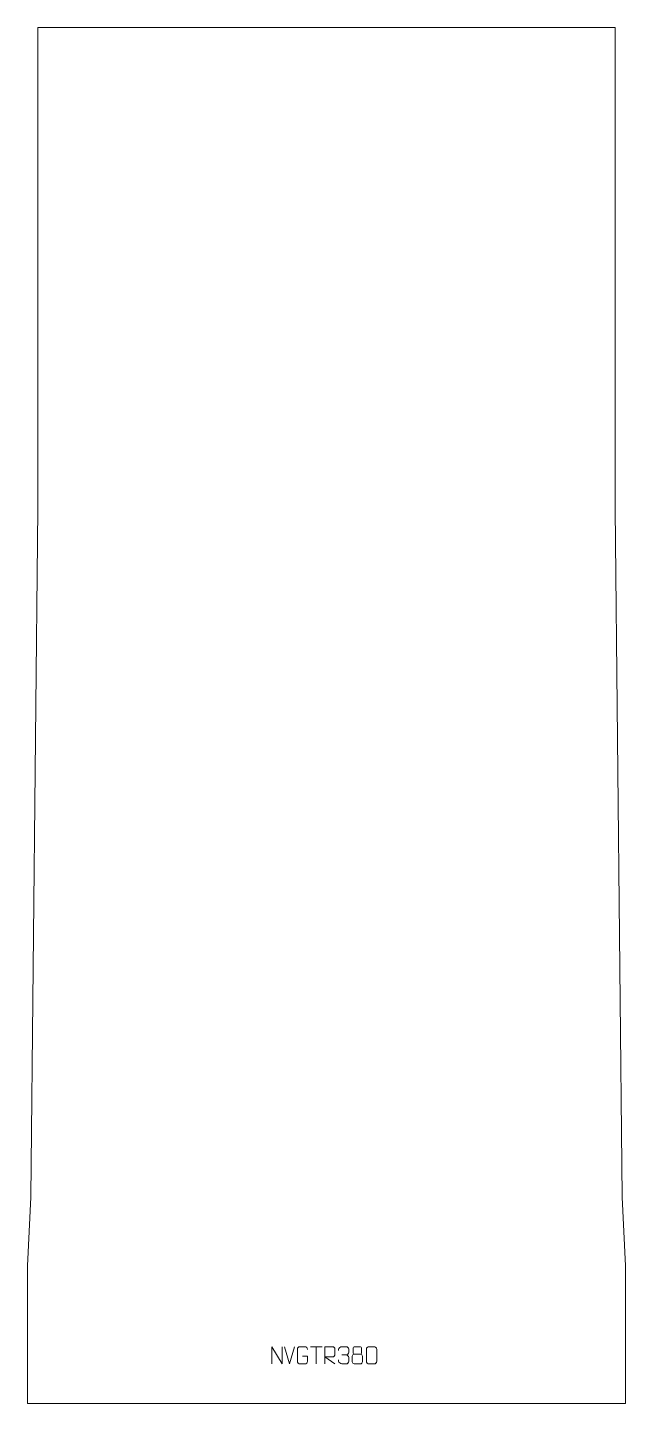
# Model space of a CAD drawing. Header units: millimetres. Extents: x -435 to 435, y -1400 to 600.
import ezdxf

# ---------------------------------------------------------------- set-up
doc = ezdxf.new("R2010")
doc.units = ezdxf.units.MM
doc.header["$MEASUREMENT"] = 0
doc.layers.add('layer 1', color=7, linetype='Continuous')

msp = doc.modelspace()

# ---------------------------------------------------------------- linework, layer by layer
at = {"layer": 'layer 1', "color": 242, "lineweight": 9}
msp.add_open_spline([(420.0005, -99.9995), (420.0005, -99.9995), (429.9995, -1099.9988), (429.9995, -1099.9988), (429.9995, -1099.9988), (429.9995, -1099.9988), (434.9998, -1199.9992), (434.9998, -1199.9992), (434.9998, -1199.9992), (434.9998, -1199.9992), (434.9998, -1399.9991), (434.9998, -1399.9991), (434.9998, -1399.9991), (434.9998, -1399.9991), (-434.9998, -1399.9991), (-434.9998, -1399.9991), (-434.9998, -1399.9991), (-434.9998, -1399.9991), (-434.9998, -1199.9992), (-434.9998, -1199.9992), (-434.9998, -1199.9992), (-434.9998, -1199.9992), (-429.9995, -1099.9988), (-429.9995, -1099.9988), (-429.9995, -1099.9988), (-429.9995, -1099.9988), (-419.9992, -99.9995), (-419.9992, -99.9995), (-419.9992, -99.9995), (-419.9992, -99.9995), (-419.9992, 599.9998), (-419.9992, 599.9998), (-419.9992, 599.9998), (-419.9992, 599.9998), (420.0005, 599.9998), (420.0005, 599.9998), (420.0005, 599.9998), (420.0005, 599.9998), (420.0005, -99.9995), (420.0005, -99.9995)], degree=3, knots=[0, 0, 0, 0, 0.090909091, 0.090909091, 0.090909091, 0.090909091, 0.181818182, 0.181818182, 0.181818182, 0.181818182, 0.272727273, 0.272727273, 0.272727273, 0.272727273, 0.363636364, 0.363636364, 0.363636364, 0.363636364, 0.454545455, 0.454545455, 0.454545455, 0.454545455, 0.545454545, 0.545454545, 0.545454545, 0.545454545, 0.636363636, 0.636363636, 0.636363636, 0.636363636, 0.727272727, 0.727272727, 0.727272727, 0.727272727, 0.818181818, 0.818181818, 0.818181818, 0.818181818, 1, 1, 1, 1], dxfattribs=at)
at = {"layer": 'layer 1', "color": 250, "lineweight": 9}
for points, knots in [([(-79.333, -1342.4495), (-79.333, -1342.4495), (-79.333, -1317.496), (-79.333, -1317.496), (-79.333, -1317.496), (-79.333, -1317.496), (-64.6782, -1342.4495), (-64.6782, -1342.4495), (-64.6782, -1342.4495), (-64.6782, -1342.4495), (-64.6782, -1317.496), (-64.6782, -1317.496)], [0, 0, 0, 0, 0.25, 0.25, 0.25, 0.25, 0.5, 0.5, 0.5, 0.5, 1, 1, 1, 1]), ([(-34.7507, -1331.4638), (-34.7507, -1331.4638), (-27.5826, -1331.4638), (-27.5826, -1331.4638), (-27.5826, -1331.4638), (-27.5826, -1331.4638), (-27.5826, -1338.6319), (-27.5826, -1338.6319), (-27.5826, -1338.6319), (-27.7223, -1340.9553), (-29.3995, -1342.4349), (-31.5473, -1342.4457), (-31.5473, -1342.4457), (-33.8791, -1342.4453), (-36.2111, -1342.4453), (-38.5426, -1342.4457), (-38.5426, -1342.4457), (-40.4675, -1342.5511), (-42.4397, -1340.6666), (-42.4285, -1338.6493), (-42.4285, -1338.6493), (-42.4281, -1332.8792), (-42.4281, -1327.1095), (-42.4285, -1321.3402), (-42.4285, -1321.3402), (-42.4243, -1319.2021), (-40.6775, -1317.4829), (-38.5252, -1317.4963), (-38.5252, -1317.4963), (-36.1995, -1317.4963), (-33.8734, -1317.4963), (-31.5473, -1317.4963), (-31.5473, -1317.4963), (-29.6006, -1317.4609), (-27.6092, -1318.9524), (-27.5826, -1321.3901)], [0, 0, 0, 0, 0.1, 0.1, 0.1, 0.1, 0.2, 0.2, 0.2, 0.2, 0.3, 0.3, 0.3, 0.3, 0.4, 0.4, 0.4, 0.4, 0.5, 0.5, 0.5, 0.5, 0.6, 0.6, 0.6, 0.6, 0.7, 0.7, 0.7, 0.7, 0.8, 0.8, 0.8, 0.8, 1, 1, 1, 1]), ([(-2.3376, -1342.4495), (-2.3376, -1342.4495), (-2.3376, -1317.496), (-2.3376, -1317.496), (-2.3376, -1317.496), (1.2572, -1317.496), (4.8527, -1317.496), (8.4479, -1317.496), (8.4479, -1317.496), (10.7732, -1317.5337), (12.3305, -1319.0237), (12.3264, -1321.3901), (12.3264, -1321.3901), (12.326, -1323.4256), (12.326, -1326.485), (12.3264, -1328.521), (12.3264, -1328.521), (12.3199, -1330.3965), (10.5076, -1332.3383), (8.4981, -1332.3574), (8.4981, -1332.3574), (8.4981, -1332.3574), (-2.3376, -1332.3574), (-2.3376, -1332.3574), (-2.3376, -1332.3574), (-2.3376, -1332.3574), (12.3171, -1342.4495), (12.3171, -1342.4495)], [0, 0, 0, 0, 0.125, 0.125, 0.125, 0.125, 0.25, 0.25, 0.25, 0.25, 0.375, 0.375, 0.375, 0.375, 0.5, 0.5, 0.5, 0.5, 0.625, 0.625, 0.625, 0.625, 0.75, 0.75, 0.75, 0.75, 1, 1, 1, 1]), ([(17.6485, -1323.1702), (17.6485, -1323.1702), (17.6485, -1321.313), (17.6485, -1321.313), (17.6485, -1321.313), (17.6342, -1319.5711), (20.2987, -1317.453), (22.3578, -1317.4757), (22.3578, -1317.4757), (24.4219, -1317.4757), (26.4859, -1317.4757), (28.5496, -1317.4757), (28.5496, -1317.4757), (30.7441, -1317.4669), (32.3424, -1319.3137), (32.3868, -1321.2258), (32.3868, -1321.2258), (32.3864, -1322.6609), (32.3864, -1324.096), (32.3868, -1325.5315), (32.3868, -1325.5315), (32.3382, -1327.185), (30.7356, -1329.415), (28.5373, -1329.405), (28.5373, -1329.405), (30.741, -1329.4162), (32.349, -1331.2194), (32.403, -1333.2789), (32.403, -1333.2789), (32.4026, -1335.0636), (32.4026, -1336.8483), (32.403, -1338.6334), (32.403, -1338.6334), (32.4131, -1340.6948), (30.3582, -1342.4579), (28.5373, -1342.4498), (28.5373, -1342.4498), (26.472, -1342.4495), (24.4068, -1342.4495), (22.3412, -1342.4498), (22.3412, -1342.4498), (20.1726, -1342.4383), (17.6416, -1340.0381), (17.623, -1338.5763), (17.623, -1338.5763), (17.623, -1338.5763), (17.623, -1336.6677), (17.623, -1336.6677)], [0, 0, 0, 0, 0.076923077, 0.076923077, 0.076923077, 0.076923077, 0.153846154, 0.153846154, 0.153846154, 0.153846154, 0.230769231, 0.230769231, 0.230769231, 0.230769231, 0.307692308, 0.307692308, 0.307692308, 0.307692308, 0.384615385, 0.384615385, 0.384615385, 0.384615385, 0.461538462, 0.461538462, 0.461538462, 0.461538462, 0.538461538, 0.538461538, 0.538461538, 0.538461538, 0.615384615, 0.615384615, 0.615384615, 0.615384615, 0.692307692, 0.692307692, 0.692307692, 0.692307692, 0.769230769, 0.769230769, 0.769230769, 0.769230769, 0.846153846, 0.846153846, 0.846153846, 0.846153846, 1, 1, 1, 1]), ([(38.917, -1318.9305), (38.917, -1321.1435), (38.917, -1324.8258), (38.917, -1327.0391), (38.917, -1327.0391), (38.932, -1327.5465), (39.7394, -1328.4779), (40.4395, -1328.4767), (40.4395, -1328.4767), (43.4094, -1328.4765), (46.3796, -1328.5614), (49.35, -1328.5617), (49.35, -1328.5617), (50.1471, -1328.5575), (50.8678, -1327.7672), (50.8652, -1327.0465), (50.8652, -1327.0465), (50.8649, -1324.8305), (50.8649, -1321.1458), (50.8652, -1318.9305), (50.8652, -1318.9305), (50.8467, -1318.2197), (50.2353, -1317.4593), (49.4014, -1317.4667), (49.4014, -1317.4667), (46.3843, -1317.467), (43.3674, -1317.467), (40.3508, -1317.4667), (40.3508, -1317.4667), (39.7244, -1317.4591), (38.9003, -1318.1701), (38.917, -1318.9305)], [0, 0, 0, 0, 0.111111111, 0.111111111, 0.111111111, 0.111111111, 0.222222222, 0.222222222, 0.222222222, 0.222222222, 0.333333333, 0.333333333, 0.333333333, 0.333333333, 0.444444444, 0.444444444, 0.444444444, 0.444444444, 0.555555556, 0.555555556, 0.555555556, 0.555555556, 0.666666667, 0.666666667, 0.666666667, 0.666666667, 0.777777778, 0.777777778, 0.777777778, 0.777777778, 1, 1, 1, 1]), ([(61.9812, -1317.4265), (64.3479, -1317.4265), (66.715, -1317.4265), (69.0821, -1317.4265), (69.0821, -1317.4265), (71.0631, -1317.3909), (73.0896, -1318.8856), (73.1167, -1321.3283), (73.1167, -1321.3283), (73.1163, -1327.0871), (73.1163, -1332.8464), (73.1167, -1338.606), (73.1167, -1338.606), (72.9745, -1340.9342), (71.2677, -1342.4168), (69.0821, -1342.4277), (69.0821, -1342.4277), (66.7091, -1342.4273), (64.3361, -1342.4273), (61.9635, -1342.4277), (61.9635, -1342.4277), (60.0046, -1342.5333), (57.9977, -1340.6449), (58.0091, -1338.6234), (58.0091, -1338.6234), (58.0094, -1332.8413), (58.0094, -1327.0597), (58.0091, -1321.2784), (58.0091, -1321.2784), (58.0134, -1319.1358), (59.7909, -1317.413), (61.9812, -1317.4265)], [0, 0, 0, 0, 0.111111111, 0.111111111, 0.111111111, 0.111111111, 0.222222222, 0.222222222, 0.222222222, 0.222222222, 0.333333333, 0.333333333, 0.333333333, 0.333333333, 0.444444444, 0.444444444, 0.444444444, 0.444444444, 0.555555556, 0.555555556, 0.555555556, 0.555555556, 0.666666667, 0.666666667, 0.666666667, 0.666666667, 0.777777778, 0.777777778, 0.777777778, 0.777777778, 1, 1, 1, 1]), ([(61.984, -1317.4415), (64.3501, -1317.4415), (66.7166, -1317.4415), (69.0831, -1317.4415), (69.0831, -1317.4415), (71.0636, -1317.4059), (73.0896, -1318.9002), (73.1167, -1321.3423), (73.1167, -1321.3423), (73.1163, -1327.0997), (73.1163, -1332.8575), (73.1167, -1338.6157), (73.1167, -1338.6157), (72.9746, -1340.9433), (71.2682, -1342.4256), (69.0831, -1342.4364), (69.0831, -1342.4364), (66.7107, -1342.436), (64.3383, -1342.436), (61.9663, -1342.4364), (61.9663, -1342.4364), (60.0078, -1342.542), (58.0014, -1340.6541), (58.0128, -1338.6331), (58.0128, -1338.6331), (58.0132, -1332.8525), (58.0132, -1327.0722), (58.0128, -1321.2924), (58.0128, -1321.2924), (58.0171, -1319.1504), (59.7942, -1317.4279), (61.984, -1317.4415)], [0, 0, 0, 0, 0.111111111, 0.111111111, 0.111111111, 0.111111111, 0.222222222, 0.222222222, 0.222222222, 0.222222222, 0.333333333, 0.333333333, 0.333333333, 0.333333333, 0.444444444, 0.444444444, 0.444444444, 0.444444444, 0.555555556, 0.555555556, 0.555555556, 0.555555556, 0.666666667, 0.666666667, 0.666666667, 0.666666667, 0.777777778, 0.777777778, 0.777777778, 0.777777778, 1, 1, 1, 1]), ([(37.4582, -1331.4487), (37.4582, -1334.6195), (37.4582, -1336.3216), (37.4582, -1339.493), (37.4582, -1339.493), (37.4497, -1340.7149), (39.1476, -1342.4076), (40.4002, -1342.4161), (40.4002, -1342.4161), (43.3833, -1342.4158), (46.3666, -1342.4158), (49.35, -1342.4161), (49.35, -1342.4161), (50.6733, -1342.4044), (52.2937, -1340.7828), (52.2826, -1339.4836), (52.2826, -1339.4836), (52.2823, -1336.3154), (52.2823, -1334.6166), (52.2826, -1331.4487), (52.2826, -1331.4487), (52.2129, -1330.0683), (50.6351, -1328.4897), (49.3297, -1328.4958), (49.3297, -1328.4958), (46.3531, -1328.4961), (43.3765, -1328.4961), (40.4002, -1328.4958), (40.4002, -1328.4958), (39.3207, -1328.4894), (37.4744, -1330.0683), (37.4582, -1331.4487)], [0, 0, 0, 0, 0.111111111, 0.111111111, 0.111111111, 0.111111111, 0.222222222, 0.222222222, 0.222222222, 0.222222222, 0.333333333, 0.333333333, 0.333333333, 0.333333333, 0.444444444, 0.444444444, 0.444444444, 0.444444444, 0.555555556, 0.555555556, 0.555555556, 0.555555556, 0.666666667, 0.666666667, 0.666666667, 0.666666667, 0.777777778, 0.777777778, 0.777777778, 0.777777778, 1, 1, 1, 1])]:
    msp.add_open_spline(points, degree=3, knots=knots, dxfattribs=at)
for points in [[(-53.6782, -1342.4496), (-53.6782, -1342.4496), (-61, -1317.496), (-61, -1317.496)], [(-46.3563, -1317.496), (-46.3563, -1317.496), (-53.6781, -1342.4496), (-53.6781, -1342.4496)], [(-23.4992, -1317.5195), (-23.4992, -1317.5195), (-6.512, -1317.5195), (-6.512, -1317.5195)], [(-15.0054, -1342.4495), (-15.0054, -1342.4495), (-15.0054, -1317.496), (-15.0054, -1317.496)], [(22.3582, -1329.4154), (22.3582, -1329.4154), (28.5546, -1329.4154), (28.5546, -1329.4154)]]:
    msp.add_open_spline(points, degree=3, dxfattribs=at)

doc.saveas('drawing.dxf')
